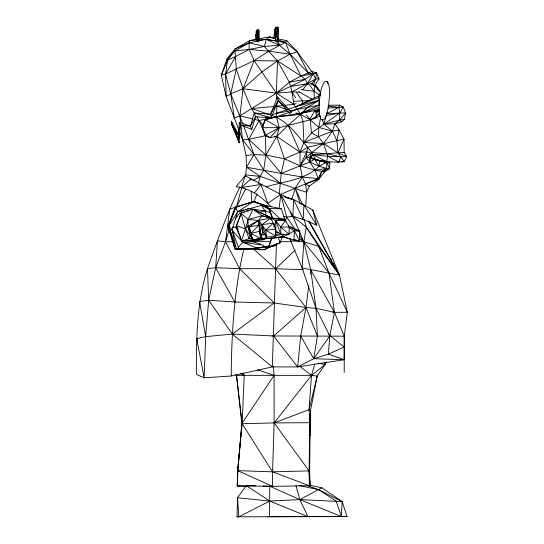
<?xml version="1.0" encoding="UTF-8"?>
<svg xmlns="http://www.w3.org/2000/svg" width="544" height="544" viewBox="0 0 544 544"><rect width="100%" height="100%" fill="white"/><g stroke="black" fill="none" stroke-linecap="round" stroke-linejoin="round"><path stroke-width="0.82" d="M267.315 516.725L269.538 516.725L269.749 486.234L273.108 486.057M309.556 476.51L309.74 434.554L309.876 435.832L310.461 410.754L317.193 376.115L326.794 361.903M283.948 196.513L293.61 199.437L312.793 209.998L339.47 275.094L347.324 312.263L344.257 336.165L344.202 359.72L297.663 366.914L272.313 366.901L231.214 376.026L204.163 377.788L196.676 374.571C196.071 338.973 196.751 302.886 207.475 268.614C217.287 241.06 227.018 213.391 239.87 187.068M271.123 207.067C262.011 196.846 249.927 188.285 236.021 186.735L245.086 175.726L280.779 194.453L292.828 216.267L303.838 241.842L310.78 269.926L334.451 312.344L344.257 336.165L344.202 372.422M235.28 374.286L236.511 375.353L311.488 375.353L317.193 376.115L309.08 409.659L309.964 422.831L309.06 470.9L310.107 485.914L309.665 471.492L309.951 422.695L310.461 410.754L309.08 409.659L311.488 375.353L314.874 363.786M303.246 269.674L275.604 268.77L239.714 268.634L215.689 267.75L207.475 268.614L208.678 300.227L232.342 334.077L272.313 366.901L276.413 244.14M257.598 32.96L257.101 31.525L258.89 31.525L258.828 40.82L258.203 40.977M277.732 28.608L278.106 27.2L275.869 29.247L278.106 29.247L277.923 41.507L278.106 27.2L275.869 27.2L274.802 29.247L273.89 38.114M257.441 39.712L257.55 34.796L256.244 31.525L257.101 29.893L258.89 29.893L258.828 41.079L257.101 40.807L257.101 29.893M237.055 516.8L347.065 516.569L342.156 501.609L299.792 499.596L269.749 501.065L238.843 516.8L237.055 516.8L237.504 497.767L246.35 485.595L255.544 485.846M327.168 112.751L325.897 116.246A19.441 5.025 -84.4 0 1 319.219 112.078L319.117 102.734L320.423 92.834A19.441 5.025 -84.4 0 1 326.21 81.28A19.441 5.025 -84.4 0 1 329.684 93.616L328.494 106.957L323.959 124.209L311.44 133.001L303.899 142.453L299.948 152.102L300.084 165.832L302.321 177.031L305.551 183.892L306.626 192.338L305.687 206.142M322.279 119.673L323.959 124.209L334.982 123.746L341.598 121.822L344.386 119.517L345.549 112.962L343.38 107.093L339.388 105.121L338.864 107.277L339.762 113.084L339.585 120.068L334.982 123.746L332.466 131.118L323.496 143.541L311.828 152.442L306.082 157.542L300.084 165.832L281.262 173.434L246.48 167.232L246.072 155.55L242.556 139.72L240.91 124.882M231.214 376.026C231.601 333.438 234.083 290.625 243.821 249.03M252.484 238.796L249.132 238.728L245.419 228.902L241.06 213.248L248.159 219.429L261.97 215.798L270.701 218.117L275.754 220.64L275.876 230.792L280.888 234.546L289.014 234.219L289.224 226.964L285.41 220.456L283.05 219.069L271.49 217.94L261.97 215.798L253.082 209.161L241.06 213.248L236.463 225.753L241.427 241.04L253.014 240.951L263.242 239.822L265.302 238.476M324.38 362.331L325.04 364.786L311.488 375.353L274.122 422.906L272.564 471.832L272.564 486.377L309.352 485.71L309.06 470.9L274.122 422.906L274.108 375.353L273.394 366.18M283.159 233.818L283.057 237.028L293.971 240.047L299.526 240.849L299.771 231.261L288.279 225.991M232.961 241.726L225.522 241.754L217.41 240.836L215.689 267.75L208.678 300.227L205.652 336.654L204.163 377.788L196.676 338.681L205.652 336.654L232.342 334.077L273.618 335.981L344.257 336.165M258.305 183.58L260.188 176.406L263.697 170.075L265.88 155.101L265.452 135.721L262.5 127.697L262.602 124.868L265.356 119.823L276.508 116.892L289.272 112.275M276.787 99.674L276.366 93.174L277.501 60.928L264.336 46.471L249.064 42.86L234.892 49.021L226.93 59.18L221.286 75.31L226.134 96.397L239.027 130.37M317.608 160.099L326.55 161.595L327.78 156.271L323.496 143.541L318.505 136.592L318.825 127.5L320.736 116.715M239.836 132.056L239.149 142.861L238.496 140.311L238.666 136.129M238.741 134.456L238.986 128.602M246.432 486.404L237.272 486.071L237.674 470.642L242.162 423.708L244.242 375.353L243.263 373.143M293.971 240.047L294.358 230.826L288.918 227.501M289.666 238.68L302.131 267.961L339.47 275.094L306.299 227.147L292.828 216.267L293.61 199.437L303.11 219.395L316.737 225.141L312.793 209.998M245.48 176.521L245.704 174.944L260.188 176.406L306.626 192.338L309.332 186.164L318.886 179.2L324.544 171.877L329.603 168.688L329.882 162.826C321.416 163.112 314.269 156.876 306.082 157.542L307.584 147.234C297.282 135.232 287.3 120.741 271.823 115.342M302.328 104.101L302.491 100.81L296.691 92.779M246.35 485.595L269.749 501.065L307.952 516.63L341.367 516.535L342.156 501.609L321.905 487.832L309.046 485.098M299.397 202.973L303.946 205.068L303.11 219.395L291.285 215.771M254.32 119.36L259.128 120.544L276.508 116.892L301.872 113.043L319.056 105.189L319.369 100.212L318.247 97.682L320.022 95.261L295.535 106.787L271.857 114.838M276.998 102.925L276.508 116.892L279.242 127.65L276.753 136.462L265.88 155.101L253.987 154.544L246.072 155.55M251.77 129.322L255.544 116.783L271.116 117.667L270.599 114.226L277.474 96.927L278.229 100.599L270.599 114.226L254.347 112.982L255.544 116.783L250.362 126.147L240.475 125.134L239.149 137.122L238.496 134.572L239.374 122.448L250.362 126.147L251.77 129.322L240.475 125.134L239.374 122.448M255.435 39.719L256.244 31.525L257.57 31.586M279.215 194.215L281.262 173.434L284.464 158.78L276.753 136.462L288.164 125.317L300.567 114.43L307.469 107.29L319.369 100.212L295.535 106.787L318.247 97.682M238 468.833L237.272 486.071L238.864 485.479M238.143 467.16L241.856 423.64L236.511 375.353L242.162 423.708L272.564 471.832L309.352 485.71M265.819 186.918C283.839 181.363 305.164 180.193 319.076 166.253L319.586 160.711L326.713 162.207L329.603 168.688L326.74 168.409L321.817 171.496L318.886 179.2L318.097 178.616L315.139 170.265L309.964 161.976L310.406 157.4L313.16 154.748L344.141 152.381L346.664 156.577L344.277 161.677C333.479 162.874 322.735 161.078 312.161 159.052M328.712 334.628L344.202 347.018L328.386 354.11L313.704 358.714L297.663 366.914L300.682 336.07L305.98 307.462L308.754 285.77M245.704 174.944L246.48 167.232L253.987 154.544L243.705 126.031M240.475 125.134L238.496 134.572L231.418 121.428L231.826 124.671L238.496 140.311L239.306 132.852M326.148 115.559L339.762 113.084L345.549 112.962L339.585 120.068L323.959 124.209L332.466 131.118L336.906 140.719L337.919 152.837L344.277 161.677L341.754 161.418M240.727 123.23L239.904 115.811L243.073 88.733L254.102 60.656L268.824 51.184L285.437 42.344L286.933 40.725L297.174 51.782L313.385 73.651L315.622 78.996L313.392 85.109M279.126 208.57L280.779 194.453L288.306 198.193M310.25 274.094L310.78 269.926L315.996 308.319L317.404 336.07L313.704 358.714L344.202 359.72L328.386 354.11L329.8 335.92L334.451 312.344L328.95 272.891L318.628 246.323L306.299 227.147L303.953 219.103M314.214 97.981L314.099 91.276L314.826 85.802L309.917 83.137M297.174 51.782L285.437 42.344L266.302 39.345L249.064 42.86L234.777 50.918L227.589 60.03L225.536 74.052L226.134 96.397L230.738 93.813L243.073 88.733L262.058 71.822L277.501 60.928L290.122 54.162L297.174 51.782L308.387 73.161L313.385 73.651L316.649 73.066L318.968 78.921L314.636 85.755M306.299 227.147L303.838 241.842L302.131 267.961L315.996 308.319L329.8 335.92L313.704 358.714L300.682 336.07M308.387 73.161L290.122 54.162L279.33 45.247L264.336 46.471L249.179 49.436L235.702 56.46L225.536 74.052L230.738 93.813L234.308 117.905L239.904 115.811L276.366 93.174L289.34 82.205L300.975 76.051L311.998 71.448L316.649 73.066L315.622 78.996L311.318 84.17M239.612 131.934L242.556 139.72L248.683 139.393L265.88 155.101L284.464 158.78L299.948 152.102L307.584 147.234L336.906 140.719L339.096 130.009L334.982 123.746M275.699 38.298L269.28 36.91L249.812 40.514L234.892 49.021L236.286 69.095L230.738 93.813L243.12 124.454M285.396 221.728L286.654 217.076L280.779 194.453L267.791 203.306L260.936 184.396L241.584 187.578L245.086 175.726M264.336 46.471L266.302 39.345L269.28 36.91L276.202 39.243M241.747 187.762L236.402 207.026L245.541 189.142M263.242 239.822L260.902 234.913L259.236 224.883L249.125 227.174L252.477 239.952L249.125 227.174L247.908 226.195L251.586 237.075L249.125 227.174L258.55 220.442L260.902 238.469L252.477 239.952L251.586 237.075L250.22 235.878L245.419 228.902L248.159 219.429L253.082 209.161L271.49 217.94L258.55 220.442L248.159 219.429L247.908 226.195L250.22 235.878L249.132 238.728L241.427 241.04L245.419 228.902L247.908 226.195L258.55 220.442L261.97 215.798M273.931 226.936L275.754 220.64L285.41 220.456L280.765 227.066L280.888 234.546L275.754 220.64L280.765 227.066L289.014 234.219M271.483 237.884L268.824 246.806L264.173 249.75L234.954 248.907L227.909 226.766L235.171 207.04L253.66 201.464L268.029 206.57M250.362 126.147L254.347 112.982L271.116 117.667L278.229 100.599L291.285 112.18L289.748 113.587L278.229 100.599M263.718 205.408L253.66 201.464L237.633 211.752L232.132 229.928L236.259 248.608L228.854 225.991L235.715 207.502L253.66 201.464L263.405 204.952L281.262 208.814L285.695 221.911M229.316 229.643L225.522 241.754L215.689 267.75L234.797 302.008L274.183 302.994L305.98 307.462L315.996 308.319L334.451 312.344L347.324 312.263L328.95 272.891L301.655 239.265M271.83 238.265L268.824 246.806L253.558 248.479L239.108 249.322L232.132 229.928L228.854 225.991L237.633 211.752L263.405 204.952L269.069 208.488L280.038 218.736M337.239 161.847L338.905 162.058L340.789 156.767L346.664 156.577L337.919 152.837L323.496 143.541L303.899 142.453L303.001 121.448L300.567 114.43L293.923 104.346L276.366 93.174L254.102 60.656L249.179 49.436L249.064 42.86L249.812 40.514L257.23 39.991M256.863 117.028L259.128 120.544L248.683 139.393L265.452 135.721L262.5 127.697L265.356 119.823L279.242 127.65L310.298 119.83L320.13 116.171M282.377 236.592L280.051 242.78L264.173 249.75L253.558 248.479L238.734 248.588M240.856 237.891L235.797 227.236L242.508 210.378M235.171 207.04L235.715 207.502L227.909 226.766L229.976 232.145M253.586 202.375L257.101 193.773M235.702 56.46L227.589 60.03L221.286 75.31L225.536 74.052L254.102 60.656L277.501 60.928L300.975 76.051L305.252 79.302L308.06 84.946M317.655 160.494L329.882 162.826L326.713 162.207L326.74 168.409L319.076 166.253L309.964 161.976L309.692 157.345L311.828 152.442L307.584 147.234M230.54 220.769L227.909 226.766L228.854 225.991L234.954 248.907L245.636 249.132M269.566 246.962L276.066 245.405L276.746 243.882M337.919 152.837L344.026 139.176L339.096 130.009L332.466 131.118L303.899 142.453M309.692 157.345L313.16 154.748L327.78 156.271L340.789 156.767L327.012 153.864L306.592 152.014L300.084 165.832L284.464 158.78M260.63 235.457L263.017 232.118L261.888 224.624L258.55 220.442L260.902 234.913L265.125 234.566M271.898 245.976L276.066 245.405L276.685 244.188M280.65 194.398L318.097 178.616L321.817 171.496L329.603 168.688M328.522 106.808L327.882 108.004L343.38 107.093L339.762 113.084L323.959 124.209M316.316 112.404L317.852 109.568M257.659 37.006L257.101 34.796L258.89 31.525M276.284 34.966L275.869 33.334L278.106 29.247M309.992 118.98L315.262 109.936L316.717 115.994L314.908 118.585M302.988 89.59L307.319 83.728L313.385 73.651L300.975 76.051L290.122 54.162L285.437 42.344L277.746 39.76M318.097 178.616L302.321 177.031L295.208 188.129L291.815 199.478L284.668 196.989M309.665 471.492L309.06 470.9L272.564 471.832L237.674 470.642L272.564 486.377L237.306 485.731L237.674 470.642L241.856 423.64L274.108 375.353L257.366 369.723M235.341 218.872L241.903 210.106M316.356 116.668L319.736 112.207M254.558 192.794L260.936 184.396L261.841 185.824M301.934 112.771L300.567 114.43L276.508 116.892L275.046 117.735M262.5 127.697L279.242 127.65L269.926 137.652L265.452 135.721L259.128 120.544L262.602 124.868L263.01 126.419M316.479 112.52L319.24 109.582M250.818 233.369L259.236 224.883L260.902 238.469L250.818 233.369L259.277 231.445L259.236 224.883M238.252 247.241L243.018 242.454L252.776 241.74L260.624 244.113M319.104 109.861L301.872 113.043L307.924 107.114M318.811 96.444L320.022 95.261M241.584 187.578L250.879 178.704L250.92 180.377M317.404 336.07L305.98 307.462L275.604 268.77L295.249 250.036M258.55 220.442L263.017 232.118L266.655 237.232L265.805 230.214L273.238 223.183L270.701 218.117L261.888 224.624L266.655 237.232L275.781 236.116L275.611 229.106L273.238 223.183L261.888 224.624L265.805 230.214L275.781 236.116L275.468 234.505M257.101 31.525L258.89 29.893M271.918 336.002L273.618 335.981L305.98 307.462M261.589 247.792L263.949 245.8M232.342 334.077L274.183 302.994L239.714 268.634L225.522 241.754L229.786 209.005L235.668 207.244M236.286 69.095L243.073 88.733L276.366 93.174L305.252 79.302L313.385 73.651M316.622 112.656L319.389 110.833M311.426 119.374L316.717 115.994M314.969 111.282L317.03 110.044M252.906 180.744L260.188 176.406L246.48 167.232M276.366 93.174L291.985 91.929L315.622 78.996L318.968 78.921L317.968 77.663M324.544 171.877L315.139 170.265L300.084 165.832L309.964 161.976L314.554 159.385L319.076 166.253L326.713 162.207M279.242 127.65L265.54 135.198L269.926 137.652L276.753 136.462L299.948 152.102L306.592 152.014M288.905 226.542L299.771 231.261L294.358 230.826L283.057 237.028L241.427 241.04M266.852 236.694L262.534 238.993L253.014 240.951M263.065 486.05L269.749 486.234L299.792 499.596L321.905 487.832M319.369 100.212L290.863 111.697M265.227 247.18L269.872 245.378M242.162 423.708L274.122 422.906L309.08 409.659M284.73 105.352L293.923 104.346L296.262 103.489M318.886 179.2L305.551 183.892L309.332 186.164M249.132 238.728L252.266 237.708M301.872 113.043L318.988 107.644M275.788 232.92L278.127 232.268M259.42 212.33L265.118 210.854L270.524 212.616M299.792 499.596L341.367 516.535L347.065 516.569L307.952 516.63L299.792 499.596L295.99 485.602M301.872 113.145L309.747 111.255M336.906 140.719L344.026 139.176L344.141 152.381M276.74 113.363L288.225 111.139M289.864 110.82L319.056 105.189M277.501 60.928L289.34 82.205L305.252 79.302M260.902 234.913L264.853 234.24M289.34 82.205L290.578 86.455L307.319 83.728M315.139 170.265L326.74 168.409M236.463 249.036L253.558 248.479L269.736 246.18L268.824 246.806L280.051 242.78L278.324 237.361M234.954 248.907L253.558 248.479L269.396 246.316M283.635 216.403L286.654 217.076L292.828 216.267L292.754 214.649M272.109 245.888L276.066 245.405M344.386 119.517L339.585 120.068L341.598 121.822M265.805 230.214L275.611 229.106M275.55 106.332L283.057 105.536M273.884 106.488L251.444 108.596L243.073 88.733M315.2 73.202L316.649 73.066M284.539 237.062L262.534 238.993L256.673 238.877M258.883 39.868L266.302 39.345L275.434 41.045M284.702 236.919L283.057 237.028L275.876 235.09M339.762 113.084L326.488 113.859L338.864 107.277L327.991 106.182M293.658 101.286L309.216 100.626M328.692 105.291L339.388 105.121M280.765 227.066L289.224 226.964M251.253 241.665L270.606 241.611M269.538 516.725L308.088 516.596M274.122 422.906L309.951 422.695M278.025 33.334L274.244 33.334L275.597 38.114M258.828 34.796L255.802 34.796L257.02 39.1M279.813 241.624L291.414 241.726M275.896 234.104L282.309 234.253L283.057 237.028L290.469 238.748M281.262 208.814L269.069 208.488L261.365 204.979M299.411 92.147L291.985 91.929L290.578 86.455M232.54 227.1L237.456 227.358M276.162 32.647L274.802 29.247L276.454 29.315M267.063 135.83L265.452 135.721L264.432 131.845M274.332 136.306L276.753 136.462M234.797 302.008L208.678 300.227L199.587 301.505L205.652 336.654M270.83 219.79L270.701 218.117L283.05 219.069M290.856 240.836L303.838 241.842L318.628 246.323L339.47 275.094L337.484 271.368M269.749 501.065L237.504 497.767L238.843 516.8M280.432 41.786L285.437 42.344M301.097 89.665L314.099 91.276L320.001 95.438L320.396 92.48L314.826 85.802L316.18 86.163L320.634 92.024M247.595 208.617L265.118 210.854L266.111 214.003M253.558 248.479L255.122 248.683M263.718 245.188L243.018 242.454L232.03 230.058M290.122 54.162L268.824 51.184L249.179 49.436L234.777 50.918L226.93 59.18L227.589 60.03M270.701 218.117L285.41 220.456M302.321 177.031L281.262 173.434L265.88 155.101M332.778 312.059L334.451 312.344M315.445 159.956L318.757 160.555M299.03 485.513L318.519 489.634L342.156 501.609M278.106 38.814L286.933 40.725M294.583 239.7L299.526 240.849L294.358 230.826M239.904 115.811L252.715 118.966M318.566 363.093L325.04 364.786M332.466 131.118L318.825 127.5L310.298 119.83L306.299 114.845M257.101 40.807L257.734 41.011M269.477 114.566L251.444 108.596L254.606 113.512M236.463 225.753L245.419 228.902M277.209 106.175L286.552 109.48M295.895 112.778L300.567 114.43L310.298 119.83L311.44 133.001L318.505 136.592M307.38 485.663L318.519 489.634L336.192 501.065L341.367 516.535M288.402 226.154L289.802 226.719M257.523 248.356L243.018 242.454L242.298 240.931M317.982 114.662L320.158 115.58M258.672 203.599L253.66 201.464L257.509 203.218M310.406 157.4L315.479 159.576L311.828 152.442M266.302 39.345L279.33 45.247L275.869 33.334M253.082 209.161L271.49 217.94M240.475 373.429L244.242 375.353M313.16 154.748L326.55 161.595M327.78 156.271L338.905 162.058M311.8 83.722L316.18 86.163L318.226 89.665M298.908 91.698L312.066 99.239M261.514 204.938L269.878 210.038M245.453 209.352L248.166 211.045M299.676 238.959L303.838 241.842L299.547 235.654M300.213 366.608L311.488 375.353M280.507 183.253L263.697 170.075L253.987 154.544L242.556 139.72M235.797 227.236L238.313 229.384M251.518 240.666L252.776 241.74M254.184 249.58L275.604 268.77M274.802 29.247L275.896 30.335M256.244 31.525L257.414 32.694M266.077 116.987L267.818 118.721M319.777 93.704L320.844 94.833M277.474 96.927L291.285 112.18M306.082 157.542L309.964 161.976M317.92 77.69L318.968 78.921M284.145 218.647L285.784 220.585M279.33 45.247L275.869 40.841L275.869 27.2M273.618 335.981L297.663 366.914M308.509 83.545L314.099 91.276M286.654 217.076L295.725 230.146M261.249 205.149L265.118 210.854M239.149 142.861L231.826 124.671L238.496 134.572M290.088 212.024L292.828 216.267M303.946 205.068L316.737 225.141M295.514 97.641L291.985 91.929L293.923 104.346M331.956 262.793L333.282 264.962M334.608 267.131L336.376 270.028M337.26 271.476L339.47 275.094L309.223 221.354M231.826 124.671L239.149 137.122M308.407 220.946L339.47 275.094M330.738 258.699L331.534 260.188M332.724 262.426L333.914 264.663M335.498 267.641L336.688 269.878M235.715 207.502L237.633 211.752M302.648 204.911L295.208 188.129L300.07 203.361M288.164 125.317L299.948 152.102M272.347 217.165L269.069 208.488L272.347 218.688M231.418 121.428L232.302 123.787M232.893 125.358L238.496 140.311M196.676 338.681L197.159 340.272M316.18 86.163L316.594 87.679M257.101 34.796L258.828 41.079M259.277 231.445L260.902 238.469M273.238 223.183L273.557 224.801M265.622 117.082L265.982 119.102M243.685 209.746L244.086 212.242M251.226 191.216L251.552 202.892M326.998 81.702A19.115 2.7 -82 0 1 327.876 83.667"/></g></svg>
